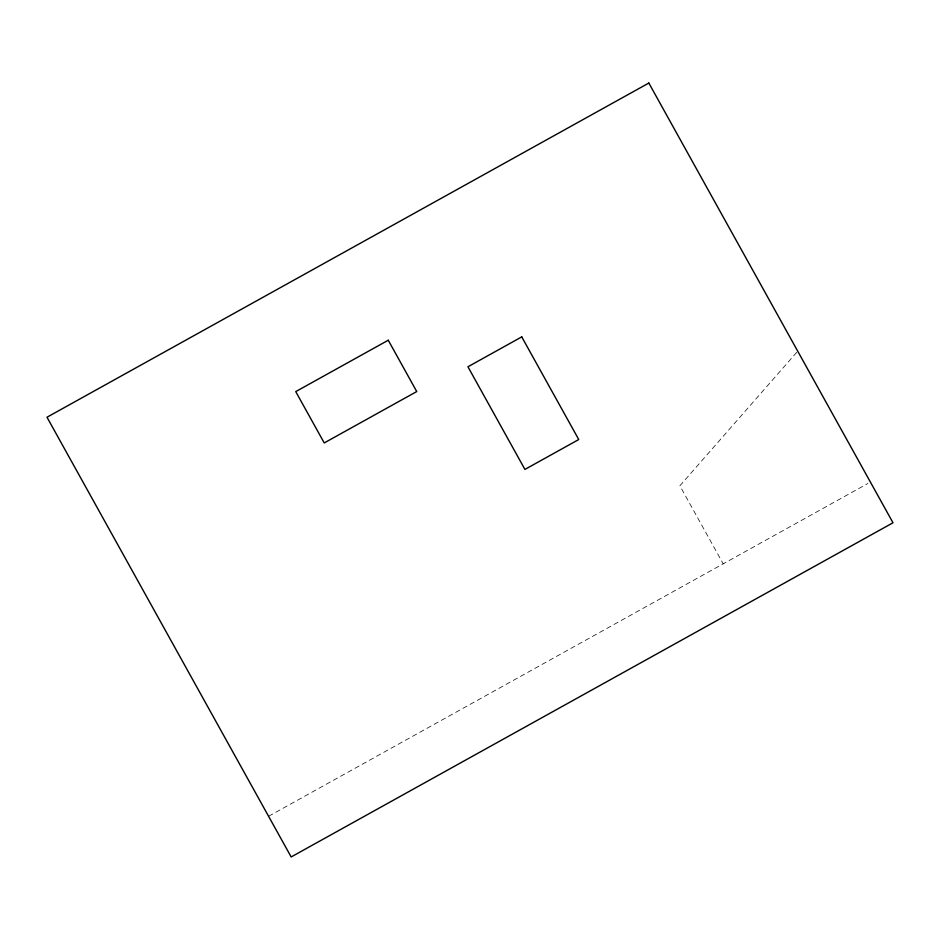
<?xml version="1.0" encoding="UTF-8"?>
<svg xmlns="http://www.w3.org/2000/svg" width="940" height="940" viewBox="0 0 940 940"><rect width="100%" height="100%" fill="white"/><g stroke="black" fill="none" stroke-linecap="round" stroke-linejoin="round"><path stroke-width="0.7" stroke-dasharray="4.7 3.53" d="M796.756 352.288L679.879 485.78L723.212 563.824M268.582 816.273L867.843 483.513"/><path stroke-width="1.41" d="M648.835 83.049L47 417.231L291.165 856.951L893 522.769L648.835 83.049M388.255 340.233L295.736 391.604L324.23 442.928L416.749 391.557L388.255 340.233M521.747 336.884L467.932 366.776L524.92 469.413L578.746 439.532L521.747 336.884"/></g></svg>
